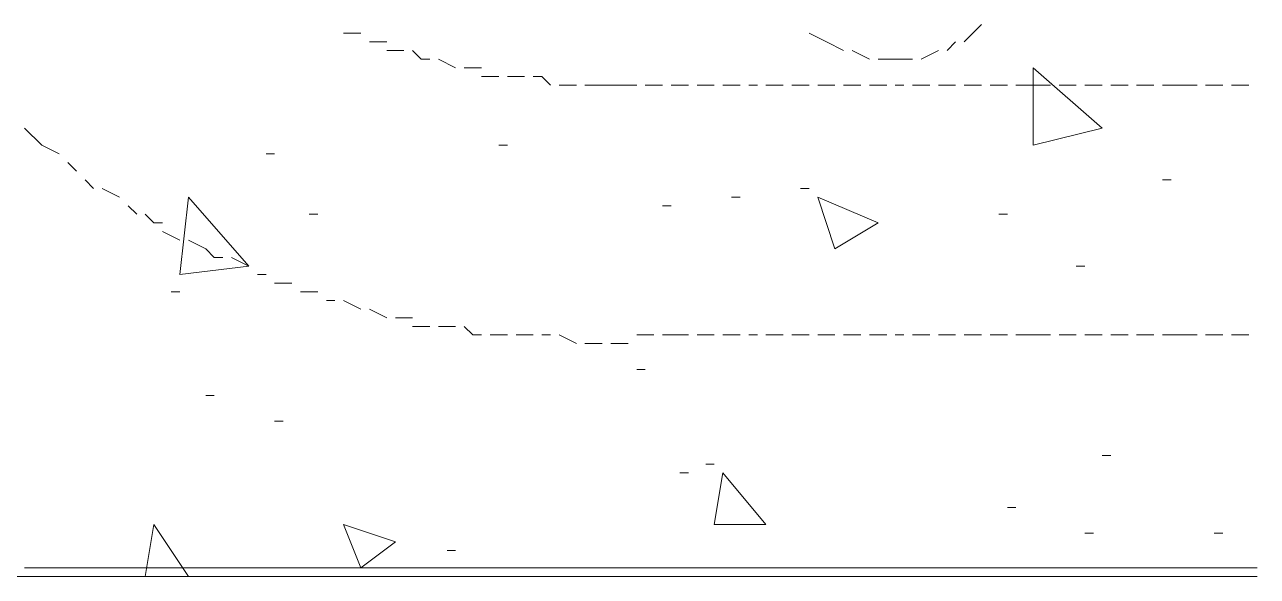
# Model space of a CAD drawing. Header units: inches. Extents: x 0.2 to 10.8, y 0.5 to 8.
# Drawn here: x 3.695 to 3.9333, y 4.2133 to 4.32 of the extents above; entities that cross this region are included whole.
import ezdxf

# ---------------------------------------------------------------- set-up
doc = ezdxf.new("R2010")
doc.units = ezdxf.units.IN
doc.header["$MEASUREMENT"] = 0
doc.layers.add('PDF_Geometry', color=7, linetype='Continuous')

msp = doc.modelspace()

# ---------------------------------------------------------------- linework, layer by layer
at = {"layer": 'PDF_Geometry', "lineweight": 13}
for points in [[(3.87667, 4.31667), (3.88, 4.32)], [(3.84667, 4.31833), (3.85, 4.31667)], [(3.85, 4.31667), (3.85333, 4.315)], [(3.87333, 4.315), (3.875, 4.31667)], [(3.855, 4.315), (3.85833, 4.31333)], [(3.86833, 4.31333), (3.87167, 4.315)], [(3.86, 4.31333), (3.86333, 4.31333)], [(3.86333, 4.31333), (3.86667, 4.31333)], [(3.90333, 4.3), (3.89, 4.31167)], [(3.89, 4.29667), (3.89, 4.31167)], [(3.90333, 4.3), (3.89, 4.29667)], [(3.74167, 4.295), (3.74333, 4.295)], [(3.78667, 4.29667), (3.78833, 4.29667)], [(3.915, 4.29), (3.91667, 4.29)], [(3.845, 4.28833), (3.84667, 4.28833)], [(3.725, 4.27167), (3.72667, 4.28667)], [(3.73833, 4.27333), (3.72667, 4.28667)], [(3.83167, 4.28667), (3.83333, 4.28667)], [(3.86, 4.28167), (3.84833, 4.28667)], [(3.85167, 4.27667), (3.84833, 4.28667)], [(3.75, 4.28333), (3.75167, 4.28333)], [(3.81833, 4.285), (3.82, 4.285)], [(3.88333, 4.28333), (3.885, 4.28333)], [(3.86, 4.28167), (3.85167, 4.27667)], [(3.73833, 4.27333), (3.725, 4.27167)], [(3.89833, 4.27333), (3.9, 4.27333)], [(3.72333, 4.26833), (3.725, 4.26833)], [(3.81333, 4.25333), (3.815, 4.25333)], [(3.73, 4.24833), (3.73167, 4.24833)], [(3.74333, 4.24333), (3.745, 4.24333)], [(3.90333, 4.23667), (3.905, 4.23667)], [(3.82167, 4.23333), (3.82333, 4.23333)], [(3.82667, 4.235), (3.82833, 4.235)], [(3.82833, 4.22333), (3.83, 4.23333)], [(3.83833, 4.22333), (3.83, 4.23333)], [(3.885, 4.22667), (3.88667, 4.22667)], [(3.71833, 4.21333), (3.72, 4.22333)], [(3.72667, 4.21333), (3.72, 4.22333)], [(3.76667, 4.22), (3.75667, 4.22333)], [(3.76, 4.215), (3.75667, 4.22333)], [(3.83833, 4.22333), (3.82833, 4.22333)], [(3.9, 4.22167), (3.90167, 4.22167)], [(3.925, 4.22167), (3.92667, 4.22167)], [(3.76667, 4.22), (3.76, 4.215)], [(3.77667, 4.21833), (3.77833, 4.21833)], [(3.72667, 4.21333), (3.72333, 4.21333)]]:
    msp.add_lwpolyline(points, dxfattribs=at)
at = {"layer": 'PDF_Geometry', "lineweight": 9}
for points in [[(3.75667, 4.31833), (3.76, 4.31833)], [(3.76167, 4.31667), (3.765, 4.31667)], [(3.765, 4.315), (3.76833, 4.315)], [(3.77, 4.315), (3.77167, 4.31333), (3.77333, 4.31333)], [(3.775, 4.31333), (3.77833, 4.31167)], [(3.78, 4.31167), (3.78333, 4.31167)], [(3.78333, 4.31), (3.78667, 4.31)], [(3.78833, 4.31), (3.79167, 4.31)], [(3.79333, 4.31), (3.795, 4.31), (3.79667, 4.30833)], [(3.79833, 4.30833), (3.80167, 4.30833)], [(3.80333, 4.30833), (3.805, 4.30833)], [(3.81, 4.30833), (3.805, 4.30833)], [(3.81333, 4.30833), (3.81, 4.30833)], [(3.81833, 4.30833), (3.815, 4.30833)], [(3.82333, 4.30833), (3.82, 4.30833)], [(3.82833, 4.30833), (3.825, 4.30833)], [(3.83333, 4.30833), (3.83, 4.30833)], [(3.83667, 4.30833), (3.835, 4.30833)], [(3.84167, 4.30833), (3.83833, 4.30833)], [(3.84667, 4.30833), (3.84333, 4.30833)], [(3.85167, 4.30833), (3.84833, 4.30833)], [(3.85667, 4.30833), (3.85333, 4.30833)], [(3.86167, 4.30833), (3.85833, 4.30833)], [(3.865, 4.30833), (3.86333, 4.30833)], [(3.87, 4.30833), (3.86667, 4.30833)], [(3.875, 4.30833), (3.87167, 4.30833)], [(3.88, 4.30833), (3.87667, 4.30833)], [(3.885, 4.30833), (3.88167, 4.30833)], [(3.89, 4.30833), (3.88667, 4.30833)], [(3.89333, 4.30833), (3.89, 4.30833)], [(3.89833, 4.30833), (3.895, 4.30833)], [(3.90333, 4.30833), (3.9, 4.30833)], [(3.90833, 4.30833), (3.905, 4.30833)], [(3.91333, 4.30833), (3.91, 4.30833)], [(3.91833, 4.30833), (3.915, 4.30833)], [(3.92167, 4.30833), (3.91833, 4.30833)], [(3.92667, 4.30833), (3.92333, 4.30833)], [(3.93167, 4.30833), (3.92833, 4.30833)], [(3.695, 4.3), (3.69833, 4.29667)], [(3.69833, 4.29667), (3.70167, 4.295)], [(3.70333, 4.29333), (3.705, 4.29167)], [(3.70667, 4.29), (3.70833, 4.28833)], [(3.71, 4.28833), (3.71333, 4.28667)], [(3.715, 4.285), (3.71667, 4.28333)], [(3.71833, 4.28333), (3.72, 4.28167), (3.72167, 4.28167)], [(3.72167, 4.28), (3.725, 4.27833)], [(3.72667, 4.27833), (3.73, 4.27667)], [(3.73, 4.27667), (3.73167, 4.275), (3.73333, 4.275)], [(3.735, 4.275), (3.73833, 4.27333)], [(3.74, 4.27167), (3.74167, 4.27167)], [(3.74333, 4.27), (3.74667, 4.27)], [(3.74833, 4.26833), (3.75167, 4.26833)], [(3.75333, 4.26667), (3.755, 4.26667)], [(3.75667, 4.26667), (3.76, 4.265)], [(3.76167, 4.265), (3.765, 4.26333)], [(3.76667, 4.26333), (3.76833, 4.26333), (3.77, 4.26333)], [(3.77, 4.26167), (3.77333, 4.26167)], [(3.775, 4.26167), (3.77833, 4.26167)], [(3.78, 4.26167), (3.78167, 4.26), (3.78333, 4.26)], [(3.785, 4.26), (3.78833, 4.26)], [(3.79, 4.26), (3.79333, 4.26)], [(3.795, 4.26), (3.79667, 4.26)], [(3.79833, 4.26), (3.80167, 4.25833)], [(3.81333, 4.26), (3.81667, 4.26)], [(3.81833, 4.26), (3.82, 4.26)], [(3.82333, 4.26), (3.82, 4.26)], [(3.82833, 4.26), (3.825, 4.26)], [(3.83333, 4.26), (3.83, 4.26)], [(3.83667, 4.26), (3.835, 4.26)], [(3.84167, 4.26), (3.83833, 4.26)], [(3.84667, 4.26), (3.84333, 4.26)], [(3.85167, 4.26), (3.84833, 4.26)], [(3.85667, 4.26), (3.85333, 4.26)], [(3.86167, 4.26), (3.85833, 4.26)], [(3.865, 4.26), (3.86333, 4.26)], [(3.87, 4.26), (3.86667, 4.26)], [(3.875, 4.26), (3.87167, 4.26)], [(3.88, 4.26), (3.87667, 4.26)], [(3.885, 4.26), (3.88167, 4.26)], [(3.89, 4.26), (3.88667, 4.26)], [(3.89333, 4.26), (3.89, 4.26)], [(3.89833, 4.26), (3.895, 4.26)], [(3.90333, 4.26), (3.9, 4.26)], [(3.90833, 4.26), (3.905, 4.26)], [(3.91333, 4.26), (3.91, 4.26)], [(3.91833, 4.26), (3.915, 4.26)], [(3.92167, 4.26), (3.91833, 4.26)], [(3.92667, 4.26), (3.92333, 4.26)], [(3.93167, 4.26), (3.92833, 4.26)], [(3.80333, 4.25833), (3.80667, 4.25833)], [(3.80833, 4.25833), (3.81167, 4.25833)], [(3.695, 4.215), (3.69667, 4.215)], [(3.695, 4.215), (3.69667, 4.215)], [(3.69667, 4.215), (3.69833, 4.215)], [(3.69667, 4.215), (3.69833, 4.215)], [(3.69833, 4.215), (3.7, 4.215)], [(3.69833, 4.215), (3.7, 4.215)], [(3.7, 4.215), (3.70167, 4.215)], [(3.7, 4.215), (3.70167, 4.215)], [(3.70167, 4.215), (3.70333, 4.215)], [(3.70167, 4.215), (3.70333, 4.215)], [(3.70333, 4.215), (3.705, 4.215)], [(3.70333, 4.215), (3.705, 4.215)], [(3.705, 4.215), (3.70667, 4.215)], [(3.705, 4.215), (3.70667, 4.215)], [(3.70667, 4.215), (3.70833, 4.215)], [(3.70667, 4.215), (3.70833, 4.215)], [(3.70833, 4.215), (3.71, 4.215)], [(3.70833, 4.215), (3.71, 4.215)], [(3.71, 4.215), (3.71167, 4.215)], [(3.71, 4.215), (3.71167, 4.215)], [(3.71167, 4.215), (3.71333, 4.215)], [(3.71167, 4.215), (3.71333, 4.215)], [(3.71333, 4.215), (3.715, 4.215)], [(3.71333, 4.215), (3.715, 4.215)], [(3.715, 4.215), (3.71667, 4.215)], [(3.715, 4.215), (3.71667, 4.215)], [(3.71667, 4.215), (3.71833, 4.215)], [(3.71667, 4.215), (3.71833, 4.215)], [(3.71833, 4.215), (3.72, 4.215)], [(3.71833, 4.215), (3.72, 4.215)], [(3.72, 4.215), (3.72167, 4.215)], [(3.72, 4.215), (3.72167, 4.215)], [(3.72167, 4.215), (3.72333, 4.215)], [(3.72167, 4.215), (3.72333, 4.215)], [(3.72167, 4.215), (3.72333, 4.215)], [(3.72333, 4.215), (3.725, 4.215)], [(3.72333, 4.215), (3.725, 4.215)], [(3.72333, 4.215), (3.725, 4.215)], [(3.725, 4.215), (3.72667, 4.215)], [(3.725, 4.215), (3.72667, 4.215)], [(3.72667, 4.215), (3.72833, 4.215)], [(3.72667, 4.215), (3.72833, 4.215)], [(3.72833, 4.215), (3.73, 4.215)], [(3.72833, 4.215), (3.73, 4.215)], [(3.72833, 4.215), (3.73, 4.215)], [(3.73, 4.215), (3.73167, 4.215)], [(3.73, 4.215), (3.73167, 4.215)], [(3.73, 4.215), (3.73167, 4.215)], [(3.73167, 4.215), (3.73333, 4.215)], [(3.73167, 4.215), (3.73333, 4.215)], [(3.73333, 4.215), (3.735, 4.215)], [(3.73333, 4.215), (3.735, 4.215)], [(3.735, 4.215), (3.73667, 4.215)], [(3.735, 4.215), (3.73667, 4.215)], [(3.735, 4.215), (3.73667, 4.215)], [(3.73667, 4.215), (3.73833, 4.215)], [(3.73667, 4.215), (3.73833, 4.215)], [(3.73667, 4.215), (3.73833, 4.215)], [(3.73833, 4.215), (3.74, 4.215)], [(3.73833, 4.215), (3.74, 4.215)], [(3.74, 4.215), (3.74167, 4.215)], [(3.74, 4.215), (3.74167, 4.215)], [(3.74167, 4.215), (3.74333, 4.215)], [(3.74167, 4.215), (3.74333, 4.215)], [(3.74167, 4.215), (3.74333, 4.215)], [(3.74333, 4.215), (3.745, 4.215)], [(3.74333, 4.215), (3.745, 4.215)], [(3.74333, 4.215), (3.745, 4.215)], [(3.745, 4.215), (3.74667, 4.215)], [(3.745, 4.215), (3.74667, 4.215)], [(3.74667, 4.215), (3.74833, 4.215)], [(3.74667, 4.215), (3.74833, 4.215)], [(3.74833, 4.215), (3.75, 4.215)], [(3.74833, 4.215), (3.75, 4.215)], [(3.75, 4.215), (3.75167, 4.215)], [(3.75, 4.215), (3.75167, 4.215)], [(3.75167, 4.215), (3.75333, 4.215)], [(3.75167, 4.215), (3.75333, 4.215)], [(3.75333, 4.215), (3.755, 4.215)], [(3.75333, 4.215), (3.755, 4.215)], [(3.755, 4.215), (3.75667, 4.215)], [(3.755, 4.215), (3.75667, 4.215)], [(3.75667, 4.215), (3.75833, 4.215)], [(3.75667, 4.215), (3.75833, 4.215)], [(3.75833, 4.215), (3.76, 4.215)], [(3.75833, 4.215), (3.76, 4.215)], [(3.76, 4.215), (3.76167, 4.215)], [(3.76, 4.215), (3.76167, 4.215)], [(3.76167, 4.215), (3.76333, 4.215)], [(3.76167, 4.215), (3.76333, 4.215)], [(3.76333, 4.215), (3.765, 4.215)], [(3.76333, 4.215), (3.765, 4.215)], [(3.765, 4.215), (3.76667, 4.215)], [(3.765, 4.215), (3.76667, 4.215)], [(3.76667, 4.215), (3.76833, 4.215)], [(3.76667, 4.215), (3.76833, 4.215)], [(3.76833, 4.215), (3.77, 4.215)], [(3.76833, 4.215), (3.77, 4.215)], [(3.77, 4.215), (3.77167, 4.215)], [(3.77, 4.215), (3.77167, 4.215)], [(3.77, 4.215), (3.77167, 4.215)], [(3.77167, 4.215), (3.77333, 4.215)], [(3.77167, 4.215), (3.77333, 4.215)], [(3.77167, 4.215), (3.77333, 4.215)], [(3.77333, 4.215), (3.775, 4.215)], [(3.77333, 4.215), (3.775, 4.215)], [(3.775, 4.215), (3.77667, 4.215)], [(3.775, 4.215), (3.77667, 4.215)], [(3.77667, 4.215), (3.77833, 4.215)], [(3.77667, 4.215), (3.77833, 4.215)], [(3.77833, 4.215), (3.78, 4.215)], [(3.77833, 4.215), (3.78, 4.215)], [(3.78, 4.215), (3.78167, 4.215)], [(3.78, 4.215), (3.78167, 4.215)], [(3.78167, 4.215), (3.78333, 4.215)], [(3.78167, 4.215), (3.78333, 4.215)], [(3.78333, 4.215), (3.785, 4.215)], [(3.78333, 4.215), (3.785, 4.215)], [(3.785, 4.215), (3.78667, 4.215)], [(3.785, 4.215), (3.78667, 4.215)], [(3.78667, 4.215), (3.78833, 4.215)], [(3.78667, 4.215), (3.78833, 4.215)], [(3.78833, 4.215), (3.79, 4.215)], [(3.78833, 4.215), (3.79, 4.215)], [(3.79, 4.215), (3.79167, 4.215)], [(3.79, 4.215), (3.79167, 4.215)], [(3.79167, 4.215), (3.79333, 4.215)], [(3.79167, 4.215), (3.79333, 4.215)], [(3.79333, 4.215), (3.795, 4.215)], [(3.79333, 4.215), (3.795, 4.215)], [(3.795, 4.215), (3.79667, 4.215)], [(3.795, 4.215), (3.79667, 4.215)], [(3.79667, 4.215), (3.79833, 4.215)], [(3.79667, 4.215), (3.79833, 4.215)], [(3.79833, 4.215), (3.8, 4.215)], [(3.79833, 4.215), (3.8, 4.215)], [(3.8, 4.215), (3.80167, 4.215)], [(3.8, 4.215), (3.80167, 4.215)], [(3.80167, 4.215), (3.80333, 4.215)], [(3.80167, 4.215), (3.80333, 4.215)], [(3.80333, 4.215), (3.805, 4.215)], [(3.80333, 4.215), (3.805, 4.215)], [(3.805, 4.215), (3.80667, 4.215)], [(3.805, 4.215), (3.80667, 4.215)], [(3.80667, 4.215), (3.80833, 4.215)], [(3.80667, 4.215), (3.80833, 4.215)], [(3.80833, 4.215), (3.81, 4.215)], [(3.80833, 4.215), (3.81, 4.215)], [(3.81, 4.215), (3.81167, 4.215)], [(3.81, 4.215), (3.81167, 4.215)], [(3.81167, 4.215), (3.81333, 4.215)], [(3.81167, 4.215), (3.81333, 4.215)], [(3.81333, 4.215), (3.815, 4.215)], [(3.81333, 4.215), (3.815, 4.215)], [(3.815, 4.215), (3.81667, 4.215)], [(3.815, 4.215), (3.81667, 4.215)], [(3.81667, 4.215), (3.81833, 4.215)], [(3.81667, 4.215), (3.81833, 4.215)], [(3.81833, 4.215), (3.82, 4.215)], [(3.81833, 4.215), (3.82, 4.215)], [(3.82, 4.215), (3.82167, 4.215)], [(3.82, 4.215), (3.82167, 4.215)], [(3.82167, 4.215), (3.82333, 4.215)], [(3.82167, 4.215), (3.82333, 4.215)], [(3.82333, 4.215), (3.825, 4.215)], [(3.82333, 4.215), (3.825, 4.215)], [(3.825, 4.215), (3.82667, 4.215)], [(3.825, 4.215), (3.82667, 4.215)], [(3.82667, 4.215), (3.82833, 4.215)], [(3.82667, 4.215), (3.82833, 4.215)], [(3.82833, 4.215), (3.83, 4.215)], [(3.82833, 4.215), (3.83, 4.215)], [(3.82833, 4.215), (3.83, 4.215)], [(3.83, 4.215), (3.83167, 4.215)], [(3.83, 4.215), (3.83167, 4.215)], [(3.83, 4.215), (3.83167, 4.215)], [(3.83167, 4.215), (3.83333, 4.215)], [(3.83167, 4.215), (3.83333, 4.215)], [(3.83333, 4.215), (3.835, 4.215)], [(3.83333, 4.215), (3.835, 4.215)], [(3.835, 4.215), (3.83667, 4.215)], [(3.835, 4.215), (3.83667, 4.215)], [(3.83667, 4.215), (3.83833, 4.215)], [(3.83667, 4.215), (3.83833, 4.215)], [(3.83667, 4.215), (3.83833, 4.215)], [(3.83833, 4.215), (3.84, 4.215)], [(3.83833, 4.215), (3.84, 4.215)], [(3.83833, 4.215), (3.84, 4.215)], [(3.84, 4.215), (3.84167, 4.215)], [(3.84, 4.215), (3.84167, 4.215)], [(3.84167, 4.215), (3.84333, 4.215)], [(3.84167, 4.215), (3.84333, 4.215)], [(3.84333, 4.215), (3.845, 4.215)], [(3.84333, 4.215), (3.845, 4.215)], [(3.84333, 4.215), (3.845, 4.215)], [(3.845, 4.215), (3.84667, 4.215)], [(3.845, 4.215), (3.84667, 4.215)], [(3.845, 4.215), (3.84667, 4.215)], [(3.84667, 4.215), (3.84833, 4.215)], [(3.84667, 4.215), (3.84833, 4.215)], [(3.84833, 4.215), (3.85, 4.215)], [(3.84833, 4.215), (3.85, 4.215)], [(3.85, 4.215), (3.85167, 4.215)], [(3.85, 4.215), (3.85167, 4.215)], [(3.85, 4.215), (3.85167, 4.215)], [(3.85167, 4.215), (3.85333, 4.215)], [(3.85167, 4.215), (3.85333, 4.215)], [(3.85167, 4.215), (3.85333, 4.215)], [(3.85333, 4.215), (3.855, 4.215)], [(3.85333, 4.215), (3.855, 4.215)], [(3.855, 4.215), (3.85667, 4.215)], [(3.855, 4.215), (3.85667, 4.215)], [(3.85667, 4.215), (3.85833, 4.215)], [(3.85667, 4.215), (3.85833, 4.215)], [(3.85667, 4.215), (3.85833, 4.215)], [(3.85833, 4.215), (3.86, 4.215)], [(3.85833, 4.215), (3.86, 4.215)], [(3.85833, 4.215), (3.86, 4.215)], [(3.85833, 4.215), (3.86, 4.215)], [(3.86, 4.215), (3.86167, 4.215)], [(3.86, 4.215), (3.86167, 4.215)], [(3.86, 4.215), (3.86167, 4.215)], [(3.86167, 4.215), (3.86333, 4.215)], [(3.86167, 4.215), (3.86333, 4.215)], [(3.86333, 4.215), (3.865, 4.215)], [(3.86333, 4.215), (3.865, 4.215)], [(3.865, 4.215), (3.86667, 4.215)], [(3.865, 4.215), (3.86667, 4.215)], [(3.86667, 4.215), (3.86833, 4.215)], [(3.86667, 4.215), (3.86833, 4.215)], [(3.86833, 4.215), (3.87, 4.215)], [(3.86833, 4.215), (3.87, 4.215)], [(3.87, 4.215), (3.87167, 4.215)], [(3.87, 4.215), (3.87167, 4.215)], [(3.87167, 4.215), (3.87333, 4.215)], [(3.87167, 4.215), (3.87333, 4.215)], [(3.87333, 4.215), (3.875, 4.215)], [(3.87333, 4.215), (3.875, 4.215)], [(3.875, 4.215), (3.87667, 4.215)], [(3.875, 4.215), (3.87667, 4.215)], [(3.87667, 4.215), (3.87833, 4.215)], [(3.87667, 4.215), (3.87833, 4.215)], [(3.87833, 4.215), (3.88, 4.215)], [(3.87833, 4.215), (3.88, 4.215)], [(3.88, 4.215), (3.88167, 4.215)], [(3.88, 4.215), (3.88167, 4.215)], [(3.88167, 4.215), (3.88333, 4.215)], [(3.88167, 4.215), (3.88333, 4.215)], [(3.88333, 4.215), (3.885, 4.215)], [(3.88333, 4.215), (3.885, 4.215)], [(3.885, 4.215), (3.88667, 4.215)], [(3.885, 4.215), (3.88667, 4.215)], [(3.88667, 4.215), (3.88833, 4.215)], [(3.88667, 4.215), (3.88833, 4.215)], [(3.88667, 4.215), (3.88833, 4.215)], [(3.88833, 4.215), (3.89, 4.215)], [(3.88833, 4.215), (3.89, 4.215)], [(3.88833, 4.215), (3.89, 4.215)], [(3.89, 4.215), (3.89167, 4.215)], [(3.89, 4.215), (3.89167, 4.215)], [(3.89167, 4.215), (3.89333, 4.215)], [(3.89167, 4.215), (3.89333, 4.215)], [(3.89333, 4.215), (3.895, 4.215)], [(3.89333, 4.215), (3.895, 4.215)], [(3.895, 4.215), (3.89667, 4.215)], [(3.895, 4.215), (3.89667, 4.215)], [(3.89667, 4.215), (3.89833, 4.215)], [(3.89667, 4.215), (3.89833, 4.215)], [(3.89833, 4.215), (3.9, 4.215)], [(3.89833, 4.215), (3.9, 4.215)], [(3.9, 4.215), (3.90167, 4.215)], [(3.9, 4.215), (3.90167, 4.215)], [(3.90167, 4.215), (3.90333, 4.215)], [(3.90167, 4.215), (3.90333, 4.215)], [(3.90333, 4.215), (3.905, 4.215)], [(3.90333, 4.215), (3.905, 4.215)], [(3.905, 4.215), (3.90667, 4.215)], [(3.905, 4.215), (3.90667, 4.215)], [(3.90667, 4.215), (3.90833, 4.215)], [(3.90667, 4.215), (3.90833, 4.215)], [(3.90833, 4.215), (3.91, 4.215)], [(3.90833, 4.215), (3.91, 4.215)], [(3.91, 4.215), (3.91167, 4.215)], [(3.91, 4.215), (3.91167, 4.215)], [(3.91167, 4.215), (3.91333, 4.215)], [(3.91167, 4.215), (3.91333, 4.215)], [(3.91333, 4.215), (3.915, 4.215)], [(3.91333, 4.215), (3.915, 4.215)], [(3.915, 4.215), (3.91667, 4.215)], [(3.915, 4.215), (3.91667, 4.215)], [(3.91667, 4.215), (3.91833, 4.215)], [(3.91667, 4.215), (3.91833, 4.215)], [(3.91833, 4.215), (3.92, 4.215)], [(3.91833, 4.215), (3.92, 4.215)], [(3.92, 4.215), (3.92167, 4.215)], [(3.92, 4.215), (3.92167, 4.215)], [(3.92167, 4.215), (3.92333, 4.215)], [(3.92167, 4.215), (3.92333, 4.215)], [(3.92333, 4.215), (3.925, 4.215)], [(3.92333, 4.215), (3.925, 4.215)], [(3.925, 4.215), (3.92667, 4.215)], [(3.925, 4.215), (3.92667, 4.215)], [(3.92667, 4.215), (3.92833, 4.215)], [(3.92667, 4.215), (3.92833, 4.215)], [(3.92833, 4.215), (3.93, 4.215)], [(3.92833, 4.215), (3.93, 4.215)], [(3.93, 4.215), (3.93167, 4.215)], [(3.93, 4.215), (3.93167, 4.215)], [(3.93167, 4.215), (3.93333, 4.215)], [(3.93167, 4.215), (3.93333, 4.215)], [(3.695, 4.21333), (3.69333, 4.21333)], [(3.69667, 4.21333), (3.695, 4.21333)], [(3.695, 4.21333), (3.69667, 4.21333)], [(3.695, 4.21333), (3.69667, 4.21333)], [(3.69833, 4.21333), (3.69667, 4.21333)], [(3.69667, 4.21333), (3.69833, 4.21333)], [(3.69667, 4.21333), (3.69833, 4.21333)], [(3.69833, 4.21333), (3.7, 4.21333)], [(3.69833, 4.21333), (3.7, 4.21333)], [(3.70167, 4.21333), (3.7, 4.21333)], [(3.7, 4.21333), (3.70167, 4.21333)], [(3.7, 4.21333), (3.70167, 4.21333)], [(3.70333, 4.21333), (3.70167, 4.21333)], [(3.70167, 4.21333), (3.70333, 4.21333)], [(3.70167, 4.21333), (3.70333, 4.21333)], [(3.705, 4.21333), (3.70333, 4.21333)], [(3.70333, 4.21333), (3.705, 4.21333)], [(3.70333, 4.21333), (3.705, 4.21333)], [(3.705, 4.21333), (3.70667, 4.21333)], [(3.705, 4.21333), (3.70667, 4.21333)], [(3.70833, 4.21333), (3.70667, 4.21333)], [(3.70667, 4.21333), (3.70833, 4.21333)], [(3.70667, 4.21333), (3.70833, 4.21333)], [(3.71, 4.21333), (3.70833, 4.21333)], [(3.70833, 4.21333), (3.71, 4.21333)], [(3.70833, 4.21333), (3.71, 4.21333)], [(3.71167, 4.21333), (3.71, 4.21333)], [(3.71, 4.21333), (3.71167, 4.21333)], [(3.71, 4.21333), (3.71167, 4.21333)], [(3.71167, 4.21333), (3.71333, 4.21333)], [(3.71167, 4.21333), (3.71333, 4.21333)], [(3.715, 4.21333), (3.71333, 4.21333)], [(3.71333, 4.21333), (3.715, 4.21333)], [(3.71333, 4.21333), (3.715, 4.21333)], [(3.71667, 4.21333), (3.715, 4.21333)], [(3.715, 4.21333), (3.71667, 4.21333)], [(3.715, 4.21333), (3.71667, 4.21333)], [(3.71833, 4.21333), (3.71667, 4.21333)], [(3.71667, 4.21333), (3.71833, 4.21333)], [(3.71667, 4.21333), (3.71833, 4.21333)], [(3.72, 4.21333), (3.71833, 4.21333)], [(3.71833, 4.21333), (3.72, 4.21333)], [(3.71833, 4.21333), (3.72, 4.21333)], [(3.72, 4.21333), (3.72167, 4.21333)], [(3.72, 4.21333), (3.72167, 4.21333)], [(3.72167, 4.21333), (3.72333, 4.21333)], [(3.72167, 4.21333), (3.72333, 4.21333)], [(3.72167, 4.21333), (3.72333, 4.21333)], [(3.725, 4.21333), (3.72333, 4.21333)], [(3.72333, 4.21333), (3.725, 4.21333)], [(3.72333, 4.21333), (3.725, 4.21333)], [(3.72333, 4.21333), (3.725, 4.21333)], [(3.72667, 4.21333), (3.725, 4.21333)], [(3.725, 4.21333), (3.72667, 4.21333)], [(3.725, 4.21333), (3.72667, 4.21333)], [(3.72667, 4.21333), (3.72833, 4.21333)], [(3.72667, 4.21333), (3.72833, 4.21333)], [(3.72833, 4.21333), (3.73, 4.21333)], [(3.72833, 4.21333), (3.73, 4.21333)], [(3.72833, 4.21333), (3.73, 4.21333)], [(3.73167, 4.21333), (3.73, 4.21333)], [(3.73, 4.21333), (3.73167, 4.21333)], [(3.73, 4.21333), (3.73167, 4.21333)], [(3.73, 4.21333), (3.73167, 4.21333)], [(3.73333, 4.21333), (3.73167, 4.21333)], [(3.73167, 4.21333), (3.73333, 4.21333)], [(3.73167, 4.21333), (3.73333, 4.21333)], [(3.73333, 4.21333), (3.735, 4.21333)], [(3.73333, 4.21333), (3.735, 4.21333)], [(3.735, 4.21333), (3.73667, 4.21333)], [(3.735, 4.21333), (3.73667, 4.21333)], [(3.735, 4.21333), (3.73667, 4.21333)], [(3.73833, 4.21333), (3.73667, 4.21333)], [(3.73667, 4.21333), (3.73833, 4.21333)], [(3.73667, 4.21333), (3.73833, 4.21333)], [(3.73667, 4.21333), (3.73833, 4.21333)], [(3.74, 4.21333), (3.73833, 4.21333)], [(3.73833, 4.21333), (3.74, 4.21333)], [(3.73833, 4.21333), (3.74, 4.21333)], [(3.74, 4.21333), (3.74167, 4.21333)], [(3.74, 4.21333), (3.74167, 4.21333)], [(3.74167, 4.21333), (3.74333, 4.21333)], [(3.74167, 4.21333), (3.74333, 4.21333)], [(3.74167, 4.21333), (3.74333, 4.21333)], [(3.745, 4.21333), (3.74333, 4.21333)], [(3.74333, 4.21333), (3.745, 4.21333)], [(3.74333, 4.21333), (3.745, 4.21333)], [(3.74333, 4.21333), (3.745, 4.21333)], [(3.74667, 4.21333), (3.745, 4.21333)], [(3.745, 4.21333), (3.74667, 4.21333)], [(3.745, 4.21333), (3.74667, 4.21333)], [(3.74833, 4.21333), (3.74667, 4.21333)], [(3.74667, 4.21333), (3.74833, 4.21333)], [(3.74667, 4.21333), (3.74833, 4.21333)], [(3.75, 4.21333), (3.74833, 4.21333)], [(3.74833, 4.21333), (3.75, 4.21333)], [(3.74833, 4.21333), (3.75, 4.21333)], [(3.75, 4.21333), (3.75167, 4.21333)], [(3.75, 4.21333), (3.75167, 4.21333)], [(3.75333, 4.21333), (3.75167, 4.21333)], [(3.75167, 4.21333), (3.75333, 4.21333)], [(3.75167, 4.21333), (3.75333, 4.21333)], [(3.755, 4.21333), (3.75333, 4.21333)], [(3.75333, 4.21333), (3.755, 4.21333)], [(3.75333, 4.21333), (3.755, 4.21333)], [(3.75667, 4.21333), (3.755, 4.21333)], [(3.755, 4.21333), (3.75667, 4.21333)], [(3.755, 4.21333), (3.75667, 4.21333)], [(3.75667, 4.21333), (3.75833, 4.21333)], [(3.75667, 4.21333), (3.75833, 4.21333)], [(3.76, 4.21333), (3.75833, 4.21333)], [(3.75833, 4.21333), (3.76, 4.21333)], [(3.75833, 4.21333), (3.76, 4.21333)], [(3.76167, 4.21333), (3.76, 4.21333)], [(3.76, 4.21333), (3.76167, 4.21333)], [(3.76, 4.21333), (3.76167, 4.21333)], [(3.76333, 4.21333), (3.76167, 4.21333)], [(3.76167, 4.21333), (3.76333, 4.21333)], [(3.76167, 4.21333), (3.76333, 4.21333)], [(3.76333, 4.21333), (3.765, 4.21333)], [(3.76333, 4.21333), (3.765, 4.21333)], [(3.76667, 4.21333), (3.765, 4.21333)], [(3.765, 4.21333), (3.76667, 4.21333)], [(3.765, 4.21333), (3.76667, 4.21333)], [(3.76833, 4.21333), (3.76667, 4.21333)], [(3.76667, 4.21333), (3.76833, 4.21333)], [(3.76667, 4.21333), (3.76833, 4.21333)], [(3.76833, 4.21333), (3.77, 4.21333)], [(3.76833, 4.21333), (3.77, 4.21333)], [(3.77, 4.21333), (3.77167, 4.21333)], [(3.77, 4.21333), (3.77167, 4.21333)], [(3.77, 4.21333), (3.77167, 4.21333)], [(3.77333, 4.21333), (3.77167, 4.21333)], [(3.77167, 4.21333), (3.77333, 4.21333)], [(3.77167, 4.21333), (3.77333, 4.21333)], [(3.77167, 4.21333), (3.77333, 4.21333)], [(3.775, 4.21333), (3.77333, 4.21333)], [(3.77333, 4.21333), (3.775, 4.21333)], [(3.77333, 4.21333), (3.775, 4.21333)], [(3.77667, 4.21333), (3.775, 4.21333)], [(3.775, 4.21333), (3.77667, 4.21333)], [(3.775, 4.21333), (3.77667, 4.21333)], [(3.77833, 4.21333), (3.77667, 4.21333)], [(3.77667, 4.21333), (3.77833, 4.21333)], [(3.77667, 4.21333), (3.77833, 4.21333)], [(3.77833, 4.21333), (3.78, 4.21333)], [(3.77833, 4.21333), (3.78, 4.21333)], [(3.78167, 4.21333), (3.78, 4.21333)], [(3.78, 4.21333), (3.78167, 4.21333)], [(3.78, 4.21333), (3.78167, 4.21333)], [(3.78333, 4.21333), (3.78167, 4.21333)], [(3.78167, 4.21333), (3.78333, 4.21333)], [(3.78167, 4.21333), (3.78333, 4.21333)], [(3.785, 4.21333), (3.78333, 4.21333)], [(3.78333, 4.21333), (3.785, 4.21333)], [(3.78333, 4.21333), (3.785, 4.21333)], [(3.785, 4.21333), (3.78667, 4.21333)], [(3.785, 4.21333), (3.78667, 4.21333)], [(3.78833, 4.21333), (3.78667, 4.21333)], [(3.78667, 4.21333), (3.78833, 4.21333)], [(3.78667, 4.21333), (3.78833, 4.21333)], [(3.79, 4.21333), (3.78833, 4.21333)], [(3.78833, 4.21333), (3.79, 4.21333)], [(3.78833, 4.21333), (3.79, 4.21333)], [(3.79167, 4.21333), (3.79, 4.21333)], [(3.79, 4.21333), (3.79167, 4.21333)], [(3.79, 4.21333), (3.79167, 4.21333)], [(3.79167, 4.21333), (3.79333, 4.21333)], [(3.79167, 4.21333), (3.79333, 4.21333)], [(3.795, 4.21333), (3.79333, 4.21333)], [(3.79333, 4.21333), (3.795, 4.21333)], [(3.79333, 4.21333), (3.795, 4.21333)], [(3.79667, 4.21333), (3.795, 4.21333)], [(3.795, 4.21333), (3.79667, 4.21333)], [(3.795, 4.21333), (3.79667, 4.21333)], [(3.79833, 4.21333), (3.79667, 4.21333)], [(3.79667, 4.21333), (3.79833, 4.21333)], [(3.79667, 4.21333), (3.79833, 4.21333)], [(3.79833, 4.21333), (3.8, 4.21333)], [(3.79833, 4.21333), (3.8, 4.21333)], [(3.80167, 4.21333), (3.8, 4.21333)], [(3.8, 4.21333), (3.80167, 4.21333)], [(3.8, 4.21333), (3.80167, 4.21333)], [(3.80333, 4.21333), (3.80167, 4.21333)], [(3.80167, 4.21333), (3.80333, 4.21333)], [(3.80167, 4.21333), (3.80333, 4.21333)], [(3.805, 4.21333), (3.80333, 4.21333)], [(3.80333, 4.21333), (3.805, 4.21333)], [(3.80333, 4.21333), (3.805, 4.21333)], [(3.80667, 4.21333), (3.805, 4.21333)], [(3.805, 4.21333), (3.80667, 4.21333)], [(3.805, 4.21333), (3.80667, 4.21333)], [(3.80667, 4.21333), (3.80833, 4.21333)], [(3.80667, 4.21333), (3.80833, 4.21333)], [(3.81, 4.21333), (3.80833, 4.21333)], [(3.80833, 4.21333), (3.81, 4.21333)], [(3.80833, 4.21333), (3.81, 4.21333)], [(3.81167, 4.21333), (3.81, 4.21333)], [(3.81, 4.21333), (3.81167, 4.21333)], [(3.81, 4.21333), (3.81167, 4.21333)], [(3.81333, 4.21333), (3.81167, 4.21333)], [(3.81167, 4.21333), (3.81333, 4.21333)], [(3.81167, 4.21333), (3.81333, 4.21333)], [(3.81333, 4.21333), (3.815, 4.21333)], [(3.81333, 4.21333), (3.815, 4.21333)], [(3.81667, 4.21333), (3.815, 4.21333)], [(3.815, 4.21333), (3.81667, 4.21333)], [(3.815, 4.21333), (3.81667, 4.21333)], [(3.81833, 4.21333), (3.81667, 4.21333)], [(3.81667, 4.21333), (3.81833, 4.21333)], [(3.81667, 4.21333), (3.81833, 4.21333)], [(3.82, 4.21333), (3.81833, 4.21333)], [(3.81833, 4.21333), (3.82, 4.21333)], [(3.81833, 4.21333), (3.82, 4.21333)], [(3.82, 4.21333), (3.82167, 4.21333)], [(3.82, 4.21333), (3.82167, 4.21333)], [(3.82333, 4.21333), (3.82167, 4.21333)], [(3.82167, 4.21333), (3.82333, 4.21333)], [(3.82167, 4.21333), (3.82333, 4.21333)], [(3.825, 4.21333), (3.82333, 4.21333)], [(3.82333, 4.21333), (3.825, 4.21333)], [(3.82333, 4.21333), (3.825, 4.21333)], [(3.82667, 4.21333), (3.825, 4.21333)], [(3.825, 4.21333), (3.82667, 4.21333)], [(3.825, 4.21333), (3.82667, 4.21333)], [(3.82667, 4.21333), (3.82833, 4.21333)], [(3.82667, 4.21333), (3.82833, 4.21333)], [(3.82833, 4.21333), (3.83, 4.21333)], [(3.82833, 4.21333), (3.83, 4.21333)], [(3.82833, 4.21333), (3.83, 4.21333)], [(3.83167, 4.21333), (3.83, 4.21333)], [(3.83, 4.21333), (3.83167, 4.21333)], [(3.83, 4.21333), (3.83167, 4.21333)], [(3.83, 4.21333), (3.83167, 4.21333)], [(3.83333, 4.21333), (3.83167, 4.21333)], [(3.83167, 4.21333), (3.83333, 4.21333)], [(3.83167, 4.21333), (3.83333, 4.21333)], [(3.835, 4.21333), (3.83333, 4.21333)], [(3.83333, 4.21333), (3.835, 4.21333)], [(3.83333, 4.21333), (3.835, 4.21333)], [(3.835, 4.21333), (3.83667, 4.21333)], [(3.835, 4.21333), (3.83667, 4.21333)], [(3.83667, 4.21333), (3.83833, 4.21333)], [(3.83667, 4.21333), (3.83833, 4.21333)], [(3.83667, 4.21333), (3.83833, 4.21333)], [(3.84, 4.21333), (3.83833, 4.21333)], [(3.83833, 4.21333), (3.84, 4.21333)], [(3.83833, 4.21333), (3.84, 4.21333)], [(3.83833, 4.21333), (3.84, 4.21333)], [(3.84167, 4.21333), (3.84, 4.21333)], [(3.84, 4.21333), (3.84167, 4.21333)], [(3.84, 4.21333), (3.84167, 4.21333)], [(3.84167, 4.21333), (3.84333, 4.21333)], [(3.84167, 4.21333), (3.84333, 4.21333)], [(3.84333, 4.21333), (3.845, 4.21333)], [(3.84333, 4.21333), (3.845, 4.21333)], [(3.84333, 4.21333), (3.845, 4.21333)], [(3.84667, 4.21333), (3.845, 4.21333)], [(3.845, 4.21333), (3.84667, 4.21333)], [(3.845, 4.21333), (3.84667, 4.21333)], [(3.845, 4.21333), (3.84667, 4.21333)], [(3.84833, 4.21333), (3.84667, 4.21333)], [(3.84667, 4.21333), (3.84833, 4.21333)], [(3.84667, 4.21333), (3.84833, 4.21333)], [(3.84833, 4.21333), (3.85, 4.21333)], [(3.84833, 4.21333), (3.85, 4.21333)], [(3.85, 4.21333), (3.85167, 4.21333)], [(3.85, 4.21333), (3.85167, 4.21333)], [(3.85, 4.21333), (3.85167, 4.21333)], [(3.85333, 4.21333), (3.85167, 4.21333)], [(3.85167, 4.21333), (3.85333, 4.21333)], [(3.85167, 4.21333), (3.85333, 4.21333)], [(3.85167, 4.21333), (3.85333, 4.21333)], [(3.855, 4.21333), (3.85333, 4.21333)], [(3.85333, 4.21333), (3.855, 4.21333)], [(3.85333, 4.21333), (3.855, 4.21333)], [(3.855, 4.21333), (3.85667, 4.21333)], [(3.855, 4.21333), (3.85667, 4.21333)], [(3.85667, 4.21333), (3.85833, 4.21333)], [(3.85667, 4.21333), (3.85833, 4.21333)], [(3.85667, 4.21333), (3.85833, 4.21333)], [(3.85833, 4.21333), (3.86, 4.21333)], [(3.85833, 4.21333), (3.86, 4.21333)], [(3.85833, 4.21333), (3.86, 4.21333)], [(3.85833, 4.21333), (3.86, 4.21333)], [(3.86167, 4.21333), (3.86, 4.21333)], [(3.86, 4.21333), (3.86167, 4.21333)], [(3.86, 4.21333), (3.86167, 4.21333)], [(3.86, 4.21333), (3.86167, 4.21333)], [(3.86333, 4.21333), (3.86167, 4.21333)], [(3.86167, 4.21333), (3.86333, 4.21333)], [(3.86167, 4.21333), (3.86333, 4.21333)], [(3.865, 4.21333), (3.86333, 4.21333)], [(3.86333, 4.21333), (3.865, 4.21333)], [(3.86333, 4.21333), (3.865, 4.21333)], [(3.865, 4.21333), (3.86667, 4.21333)], [(3.865, 4.21333), (3.86667, 4.21333)], [(3.86833, 4.21333), (3.86667, 4.21333)], [(3.86667, 4.21333), (3.86833, 4.21333)], [(3.86667, 4.21333), (3.86833, 4.21333)], [(3.87, 4.21333), (3.86833, 4.21333)], [(3.86833, 4.21333), (3.87, 4.21333)], [(3.86833, 4.21333), (3.87, 4.21333)], [(3.87167, 4.21333), (3.87, 4.21333)], [(3.87, 4.21333), (3.87167, 4.21333)], [(3.87, 4.21333), (3.87167, 4.21333)], [(3.87167, 4.21333), (3.87333, 4.21333)], [(3.87167, 4.21333), (3.87333, 4.21333)], [(3.875, 4.21333), (3.87333, 4.21333)], [(3.87333, 4.21333), (3.875, 4.21333)], [(3.87333, 4.21333), (3.875, 4.21333)], [(3.87667, 4.21333), (3.875, 4.21333)], [(3.875, 4.21333), (3.87667, 4.21333)], [(3.875, 4.21333), (3.87667, 4.21333)], [(3.87833, 4.21333), (3.87667, 4.21333)], [(3.87667, 4.21333), (3.87833, 4.21333)], [(3.87667, 4.21333), (3.87833, 4.21333)], [(3.87833, 4.21333), (3.88, 4.21333)], [(3.87833, 4.21333), (3.88, 4.21333)], [(3.88167, 4.21333), (3.88, 4.21333)], [(3.88, 4.21333), (3.88167, 4.21333)], [(3.88, 4.21333), (3.88167, 4.21333)], [(3.88333, 4.21333), (3.88167, 4.21333)], [(3.88167, 4.21333), (3.88333, 4.21333)], [(3.88167, 4.21333), (3.88333, 4.21333)], [(3.885, 4.21333), (3.88333, 4.21333)], [(3.88333, 4.21333), (3.885, 4.21333)], [(3.88333, 4.21333), (3.885, 4.21333)], [(3.885, 4.21333), (3.88667, 4.21333)], [(3.885, 4.21333), (3.88667, 4.21333)], [(3.88667, 4.21333), (3.88833, 4.21333)], [(3.88667, 4.21333), (3.88833, 4.21333)], [(3.88667, 4.21333), (3.88833, 4.21333)], [(3.89, 4.21333), (3.88833, 4.21333)], [(3.88833, 4.21333), (3.89, 4.21333)], [(3.88833, 4.21333), (3.89, 4.21333)], [(3.88833, 4.21333), (3.89, 4.21333)], [(3.89167, 4.21333), (3.89, 4.21333)], [(3.89, 4.21333), (3.89167, 4.21333)], [(3.89, 4.21333), (3.89167, 4.21333)], [(3.89333, 4.21333), (3.89167, 4.21333)], [(3.89167, 4.21333), (3.89333, 4.21333)], [(3.89167, 4.21333), (3.89333, 4.21333)], [(3.89333, 4.21333), (3.895, 4.21333)], [(3.89333, 4.21333), (3.895, 4.21333)], [(3.89667, 4.21333), (3.895, 4.21333)], [(3.895, 4.21333), (3.89667, 4.21333)], [(3.895, 4.21333), (3.89667, 4.21333)], [(3.89833, 4.21333), (3.89667, 4.21333)], [(3.89667, 4.21333), (3.89833, 4.21333)], [(3.89667, 4.21333), (3.89833, 4.21333)], [(3.9, 4.21333), (3.89833, 4.21333)], [(3.89833, 4.21333), (3.9, 4.21333)], [(3.89833, 4.21333), (3.9, 4.21333)], [(3.9, 4.21333), (3.90167, 4.21333)], [(3.9, 4.21333), (3.90167, 4.21333)], [(3.90333, 4.21333), (3.90167, 4.21333)], [(3.90167, 4.21333), (3.90333, 4.21333)], [(3.90167, 4.21333), (3.90333, 4.21333)], [(3.905, 4.21333), (3.90333, 4.21333)], [(3.90333, 4.21333), (3.905, 4.21333)], [(3.90333, 4.21333), (3.905, 4.21333)], [(3.90667, 4.21333), (3.905, 4.21333)], [(3.905, 4.21333), (3.90667, 4.21333)], [(3.905, 4.21333), (3.90667, 4.21333)], [(3.90667, 4.21333), (3.90833, 4.21333)], [(3.90667, 4.21333), (3.90833, 4.21333)], [(3.91, 4.21333), (3.90833, 4.21333)], [(3.90833, 4.21333), (3.91, 4.21333)], [(3.90833, 4.21333), (3.91, 4.21333)], [(3.91167, 4.21333), (3.91, 4.21333)], [(3.91, 4.21333), (3.91167, 4.21333)], [(3.91, 4.21333), (3.91167, 4.21333)], [(3.91333, 4.21333), (3.91167, 4.21333)], [(3.91167, 4.21333), (3.91333, 4.21333)], [(3.91167, 4.21333), (3.91333, 4.21333)], [(3.915, 4.21333), (3.91333, 4.21333)], [(3.91333, 4.21333), (3.915, 4.21333)], [(3.91333, 4.21333), (3.915, 4.21333)], [(3.915, 4.21333), (3.91667, 4.21333)], [(3.915, 4.21333), (3.91667, 4.21333)], [(3.91833, 4.21333), (3.91667, 4.21333)], [(3.91667, 4.21333), (3.91833, 4.21333)], [(3.91667, 4.21333), (3.91833, 4.21333)], [(3.92, 4.21333), (3.91833, 4.21333)], [(3.91833, 4.21333), (3.92, 4.21333)], [(3.91833, 4.21333), (3.92, 4.21333)], [(3.92167, 4.21333), (3.92, 4.21333)], [(3.92, 4.21333), (3.92167, 4.21333)], [(3.92, 4.21333), (3.92167, 4.21333)], [(3.92167, 4.21333), (3.92333, 4.21333)], [(3.92167, 4.21333), (3.92333, 4.21333)], [(3.925, 4.21333), (3.92333, 4.21333)], [(3.92333, 4.21333), (3.925, 4.21333)], [(3.92333, 4.21333), (3.925, 4.21333)], [(3.92667, 4.21333), (3.925, 4.21333)], [(3.925, 4.21333), (3.92667, 4.21333)], [(3.925, 4.21333), (3.92667, 4.21333)], [(3.92833, 4.21333), (3.92667, 4.21333)], [(3.92667, 4.21333), (3.92833, 4.21333)], [(3.92667, 4.21333), (3.92833, 4.21333)], [(3.92833, 4.21333), (3.93, 4.21333)], [(3.92833, 4.21333), (3.93, 4.21333)], [(3.93167, 4.21333), (3.93, 4.21333)], [(3.93, 4.21333), (3.93167, 4.21333)], [(3.93, 4.21333), (3.93167, 4.21333)], [(3.93333, 4.21333), (3.93167, 4.21333)], [(3.93167, 4.21333), (3.93333, 4.21333)], [(3.93167, 4.21333), (3.93333, 4.21333)]]:
    msp.add_lwpolyline(points, dxfattribs=at)

doc.saveas('drawing.dxf')
